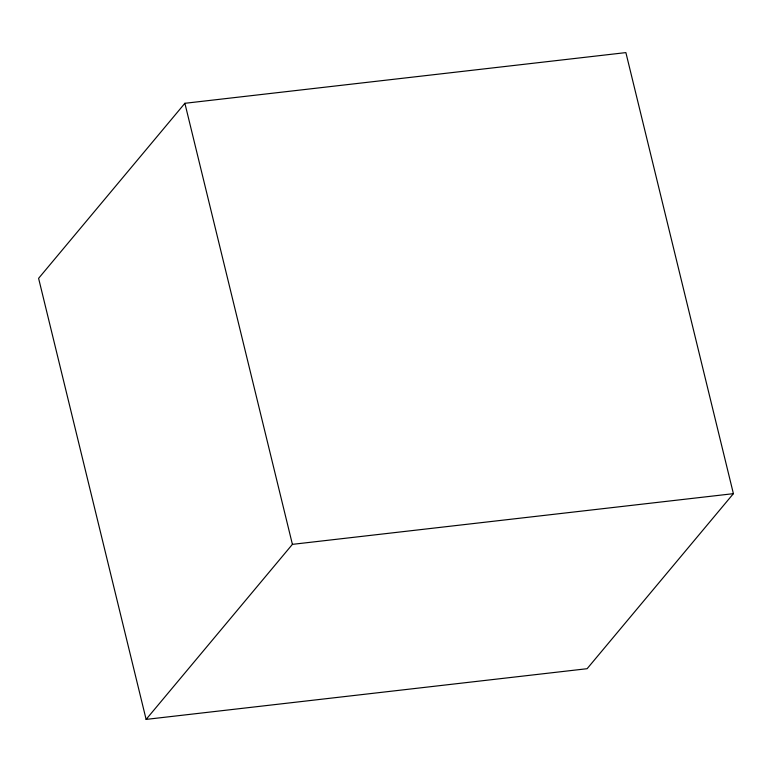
<?xml version="1.0" encoding="UTF-8"?>
<svg xmlns="http://www.w3.org/2000/svg" width="772" height="772" viewBox="0 0 772 772"><rect width="100%" height="100%" fill="white"/><g stroke="black" fill="none" stroke-linecap="round" stroke-linejoin="round"><path stroke-width="1.16" d="M184.884 103.294L38.6 278.335L146.12 719.398L587.116 668.706L733.4 493.665L625.88 52.602L184.884 103.294L292.405 544.356L146.12 719.398M292.405 544.356L733.4 493.665"/></g></svg>
